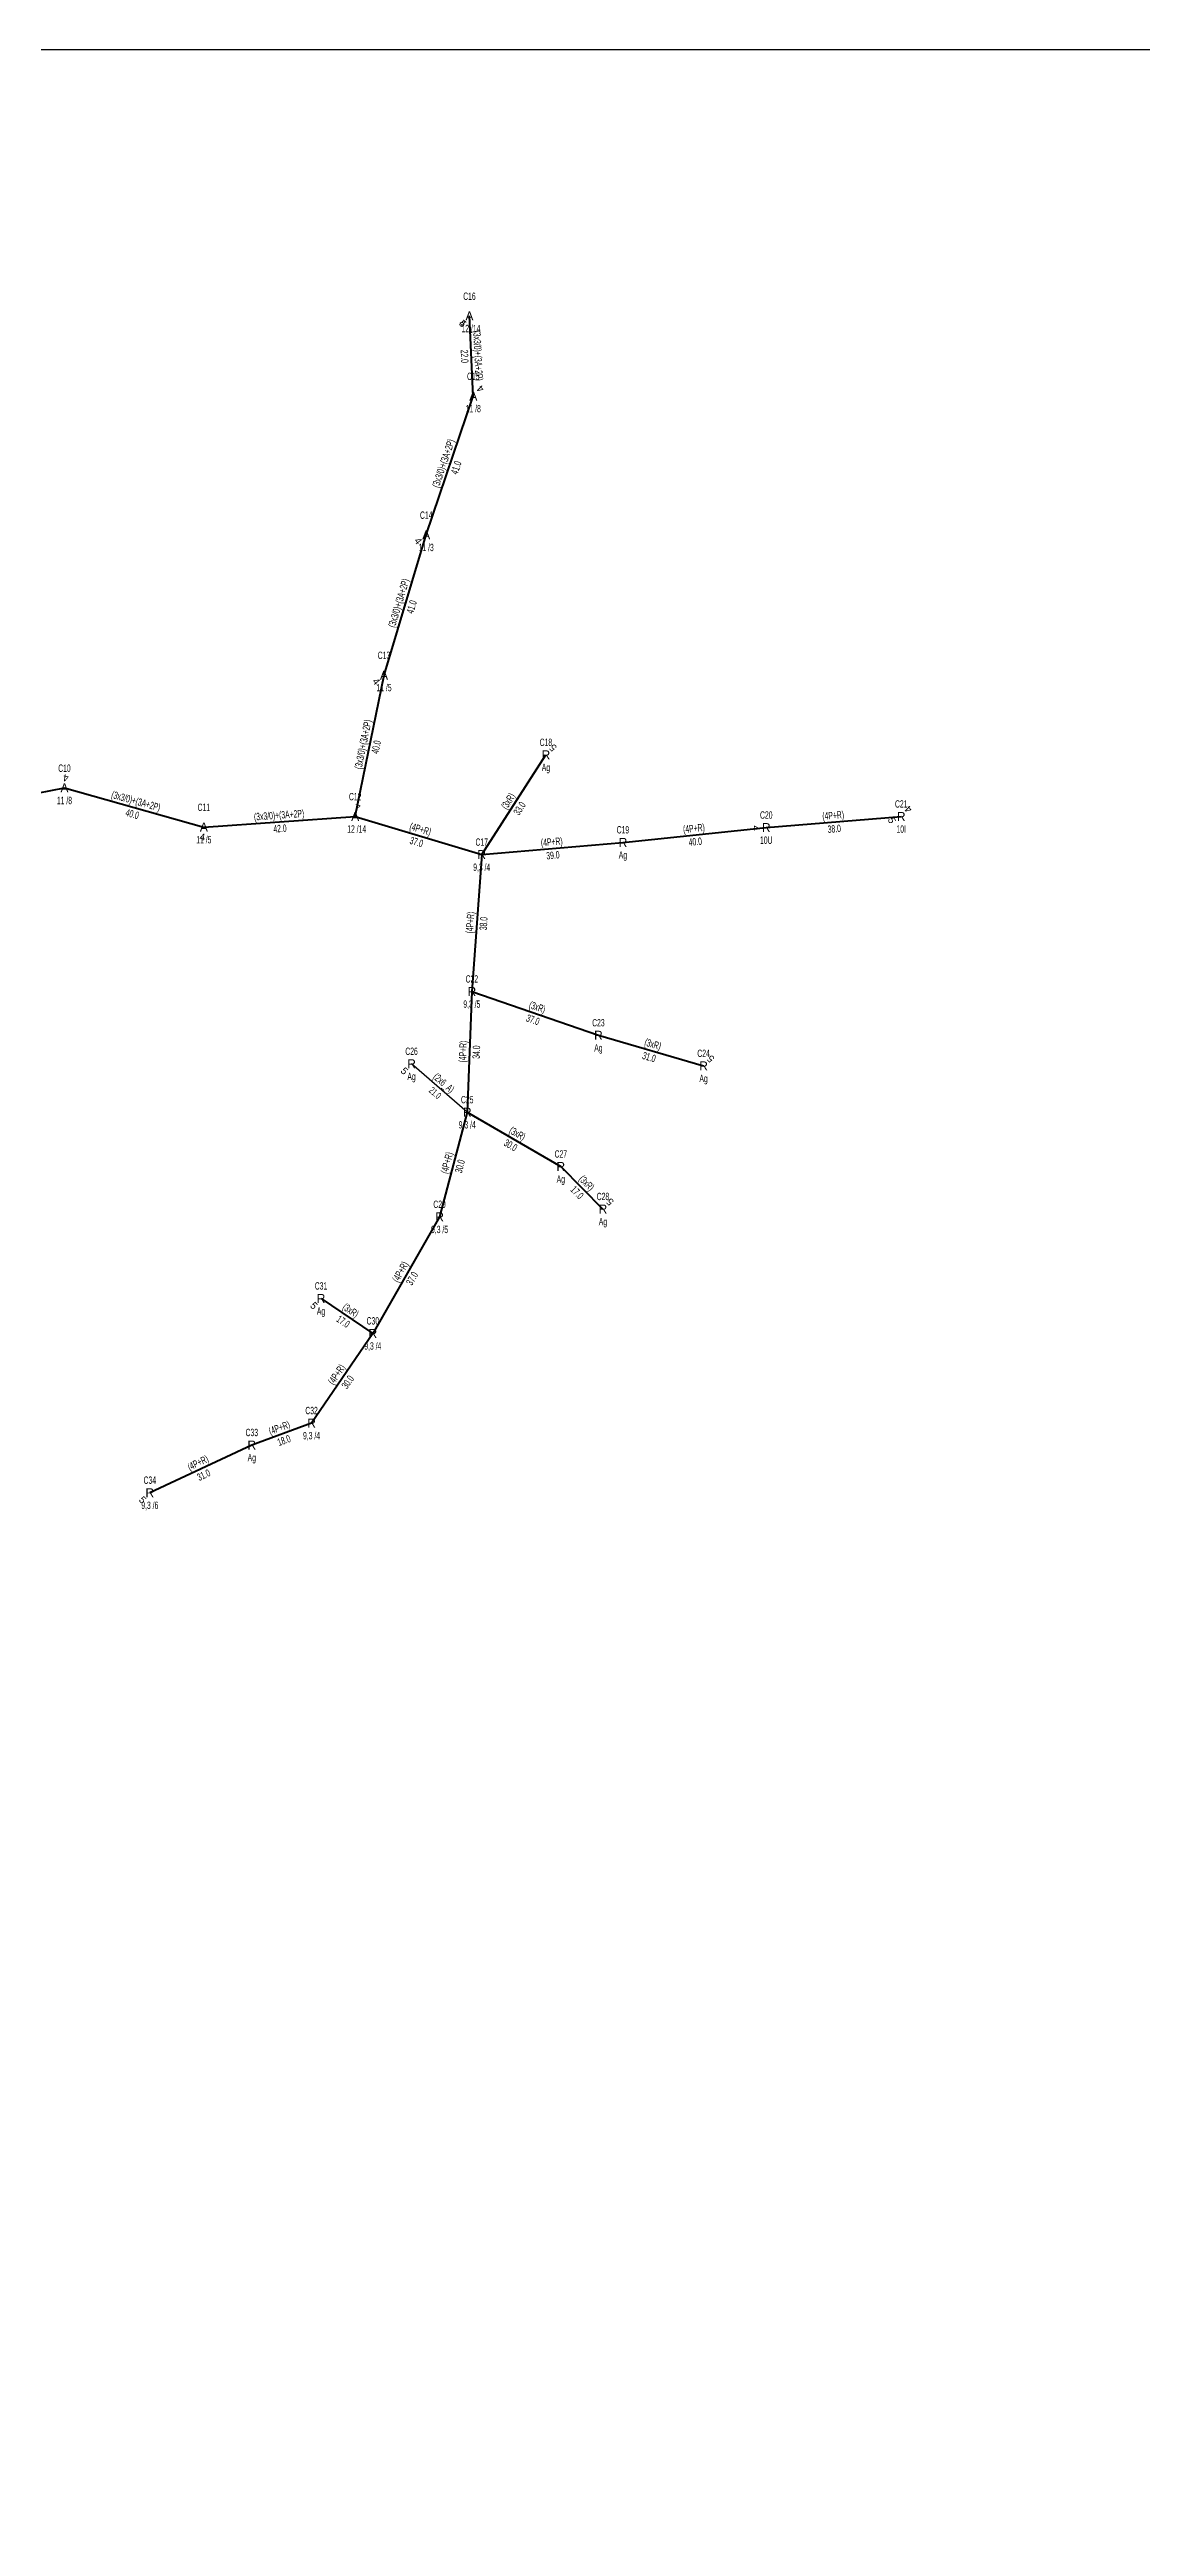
# Model space of a CAD drawing. Header units: millimetres. Extents: x 593538 to 596486, y 4087277 to 4091598.
# Drawn here: x 595218 to 595523, y 4090908 to 4091598 of the extents above; entities that cross this region are included whole.
import ezdxf
from ezdxf.enums import TextEntityAlignment as Align

# ---------------------------------------------------------------- set-up
doc = ezdxf.new("R2010")
doc.units = ezdxf.units.MM
doc.layers.add('ANTET', color=250, linetype='Continuous')
for name, color, linetype, lineweight in [('DIREK_AG_MEVCUT', 120, 'Continuous', 25), ('DIREK_OG_MEVCUT', 16, 'Continuous', 25), ('HAT_ABONE_HAVAI_MEVCUT', 56, 'Continuous', 30), ('HAT_AG_HAVAI_MEVCUT', 126, 'Continuous', 50), ('HAT_OG_HAVAI_MEVCUT', 48, 'Continuous', 70)]:
    doc.layers.add(name, color=color, linetype=linetype, lineweight=lineweight)
doc.styles.add('Direk', font='B_CAD')
doc.styles.get("Standard").update_dxf_attribs({"font": 'Arial'})

msp = doc.modelspace()

# ---------------------------------------------------------------- linework, layer by layer
at = {"layer": 'ANTET', "flags": 128}
msp.add_lwpolyline([(594752.5, 4090517.5), (594752.5, 4091597.5), (595882.5, 4091597.5), (595882.5, 4090517.5), (594752.5, 4090517.5)], close=True, dxfattribs=at)
at = {"layer": 'HAT_ABONE_HAVAI_MEVCUT'}
msp.add_line((595334.83, 4091301.59), (595319.32, 4091315.06), dxfattribs=at)
at = {"layer": 'HAT_AG_HAVAI_MEVCUT'}
for p, q in [((595338.87, 4091373.31), (595356.75, 4091401.09)), ((595303.62, 4091383.96), (595338.87, 4091373.31)), ((595378.2, 4091376.73), (595418.12, 4091380.84)), ((595418.12, 4091380.84), (595455.71, 4091383.93)), ((595338.87, 4091373.31), (595336.12, 4091335.2)), ((595338.87, 4091373.31), (595378.2, 4091376.73)), ((595336.12, 4091335.2), (595334.83, 4091301.59)), ((595336.12, 4091335.2), (595371.37, 4091323.01)), ((595371.37, 4091323.01), (595400.66, 4091314.48)), ((595334.83, 4091301.59), (595327.13, 4091272.45)), ((595334.83, 4091301.59), (595360.9, 4091286.46)), ((595360.9, 4091286.46), (595372.63, 4091274.63)), ((595327.13, 4091272.45), (595308.54, 4091239.99)), ((595294.11, 4091249.72), (595308.54, 4091239.99)), ((595308.54, 4091239.99), (595291.47, 4091215.02)), ((595291.47, 4091215.02), (595274.83, 4091208.91)), ((595274.83, 4091208.91), (595246.42, 4091195.63))]:
    msp.add_line(p, q, dxfattribs=at)
at = {"layer": 'HAT_OG_HAVAI_MEVCUT'}
for p, q in [((595336.52, 4091501.01), (595335.45, 4091523.31)), ((595323.41, 4091462.35), (595336.52, 4091501.01)), ((595311.65, 4091423.32), (595323.41, 4091462.35)), ((595303.62, 4091383.96), (595311.65, 4091423.32)), ((595185.4, 4091384.66), (595222.64, 4091391.89)), ((595222.64, 4091391.89), (595261.47, 4091380.99)), ((595261.47, 4091380.99), (595303.62, 4091383.96))]:
    msp.add_line(p, q, dxfattribs=at)

# ---------------------------------------------------------------- texts
at = {"layer": 'DIREK_AG_MEVCUT', "linetype": 'ByBlock', "width": 0.53}
for s, p in [('C18', (595356.75, 4091404.59)), ('Ag', (595356.75, 4091397.59)), ('C20', (595418.12, 4091384.34)), ('C21', (595455.71, 4091387.43)), ('C17', (595338.87, 4091376.81)), ('10U', (595418.12, 4091377.34)), ('10I', (595455.71, 4091380.43)), ('9,3 /4', (595338.87, 4091369.81)), ('C22', (595336.12, 4091338.7)), ('9,3 /5', (595336.12, 4091331.7)), ('C23', (595371.37, 4091326.51)), ('C26', (595319.32, 4091318.56)), ('Ag', (595371.37, 4091319.51)), ('C24', (595400.66, 4091317.98)), ('Ag', (595319.32, 4091311.56)), ('Ag', (595400.66, 4091310.98)), ('C25', (595334.83, 4091305.09)), ('9,3 /4', (595334.83, 4091298.09)), ('C27', (595360.9, 4091289.96)), ('Ag', (595360.9, 4091282.96)), ('C29', (595327.13, 4091275.95)), ('C28', (595372.63, 4091278.13)), ('9,3 /5', (595327.13, 4091268.95)), ('Ag', (595372.63, 4091271.13)), ('C31', (595294.11, 4091253.22)), ('Ag', (595294.11, 4091246.22)), ('C30', (595308.54, 4091243.49)), ('9,3 /4', (595308.54, 4091236.49)), ('C32', (595291.47, 4091218.52)), ('C33', (595274.83, 4091212.41)), ('9,3 /4', (595291.47, 4091211.52)), ('Ag', (595274.83, 4091205.41)), ('C34', (595246.42, 4091199.13)), ('9,3 /6', (595246.42, 4091192.13))]:
    msp.add_text(s, height=2.05, dxfattribs=at).set_placement(p, align=Align.MIDDLE_CENTER)
at = {"layer": 'DIREK_AG_MEVCUT', "linetype": 'ByBlock', "style": 'Direk'}
for p in [(595356.75, 4091401.09), (595455.71, 4091383.93), (595418.12, 4091380.84), (595338.87, 4091373.31), (595336.12, 4091335.2), (595371.37, 4091323.01), (595319.32, 4091315.06), (595400.66, 4091314.48), (595334.83, 4091301.59), (595360.9, 4091286.46), (595372.63, 4091274.63), (595327.13, 4091272.45), (595294.11, 4091249.72), (595308.54, 4091239.99), (595291.47, 4091215.02), (595274.83, 4091208.91), (595246.42, 4091195.63)]:
    msp.add_text('R', height=2.5, dxfattribs=at).set_placement(p, align=Align.MIDDLE_CENTER)
at = {"layer": 'DIREK_AG_MEVCUT', "color": 32, "style": 'Direk'}
for s, rotation, p in [('5', 495, (595358.73, 4091403.07)), ('4', 495, (595457.69, 4091385.91)), ('4', 272.9404, (595415.32, 4091380.7)), ('5', 292.5, (595453.12, 4091382.86)), ('5', 495, (595402.64, 4091316.46)), ('5', 315, (595317.34, 4091313.08)), ('5', 495, (595374.61, 4091276.61)), ('5', 315, (595292.13, 4091247.74)), ('5', 315, (595244.44, 4091193.66))]:
    msp.add_text(s, height=2, rotation=rotation, dxfattribs=at).set_placement(p, align=Align.MIDDLE_CENTER)
at = {"layer": 'DIREK_AG_MEVCUT', "width": 0.53}
for s, p in [('C19', (595378.2, 4091380.23)), ('Ag', (595378.2, 4091373.23))]:
    msp.add_text(s, height=2.05, dxfattribs=at).set_placement(p, align=Align.MIDDLE_CENTER)
at = {"layer": 'DIREK_AG_MEVCUT', "style": 'Direk'}
msp.add_text('R', height=2.5, dxfattribs=at).set_placement((595378.2, 4091376.73), align=Align.MIDDLE_CENTER)
at = {"layer": 'DIREK_OG_MEVCUT', "linetype": 'ByBlock', "width": 0.53}
for s, p in [('C16', (595335.45, 4091528.81)), ('12 /14', (595335.87, 4091519.81)), ('C15', (595336.52, 4091506.51)), ('11 /8', (595336.52, 4091497.51)), ('C14', (595323.41, 4091467.85)), ('11 /3', (595323.41, 4091458.85)), ('C13', (595311.65, 4091428.82)), ('11 /5', (595311.65, 4091419.82)), ('C10', (595222.64, 4091397.39)), ('11 /8', (595222.64, 4091388.39)), ('C11', (595261.47, 4091386.49)), ('C12', (595303.62, 4091389.46)), ('11 /5', (595261.47, 4091377.49)), ('12 /14', (595304.05, 4091380.46))]:
    msp.add_text(s, height=2.05, dxfattribs=at).set_placement(p, align=Align.MIDDLE_CENTER)
at = {"layer": 'DIREK_OG_MEVCUT', "linetype": 'ByBlock', "style": 'Direk'}
for p in [(595335.45, 4091523.31), (595336.52, 4091501.01), (595323.41, 4091462.35), (595311.65, 4091423.32), (595222.64, 4091391.89), (595303.62, 4091383.96), (595261.47, 4091380.99)]:
    msp.add_text('A', height=2.5, dxfattribs=at).set_placement(p, align=Align.MIDDLE_CENTER)
at = {"layer": 'DIREK_OG_MEVCUT', "color": 32, "style": 'Direk'}
for s, rotation, p in [('5', 318.43821, (595333.59, 4091521.21)), ('4', 316.36957, (595333.52, 4091521.28)), ('4', 495, (595338.5, 4091502.99)), ('4', 306.61653, (595321.17, 4091460.68)), ('4', 309.23399, (595309.49, 4091421.55)), ('4', 532.15955, (595223.03, 4091394.66)), ('4', 525.83374, (595304.31, 4091386.67)), ('4', 352.15955, (595261.08, 4091378.22))]:
    msp.add_text(s, height=2, rotation=rotation, dxfattribs=at).set_placement(p, align=Align.MIDDLE_CENTER)
at = {"layer": 'HAT_ABONE_HAVAI_MEVCUT', "lineweight": 30, "width": 0.53}
msp.add_text('(2x6_A)', height=2.05, rotation=319.01535, dxfattribs=at).set_placement((595327.64, 4091308.97), align=Align.CENTER)
msp.add_text('21.0', height=1.9, rotation=319.01535, dxfattribs=at).set_placement((595326.52, 4091307.68), align=Align.TOP_CENTER)
at = {"layer": 'HAT_AG_HAVAI_MEVCUT', "lineweight": 30, "width": 0.53}
for s, rotation, p in [('(3xR)', 57.23643, (595347.1, 4091387.66)), ('(4P+R)', 4.69938, (595436.84, 4091383.23)), ('(4P+R)', 343.19951, (595321.49, 4091379.45)), ('(4P+R)', 4.96506, (595358.46, 4091375.87)), ('(4P+R)', 5.88079, (595398.07, 4091379.63)), ('(4P+R)', 445.87452, (595336.65, 4091354.32)), ('(3xR)', 340.92453, (595354.03, 4091329.91)), ('(4P+R)', 447.8014, (595334.63, 4091318.43)), ('(3xR)', 343.75437, (595386.25, 4091319.56)), ('(3xR)', 329.87752, (595348.29, 4091294.76)), ('(4P+R)', 435.18828, (595330.16, 4091287.24)), ('(3xR)', 314.76422, (595367.37, 4091281.15)), ('(4P+R)', 420.20155, (595317.1, 4091256.64)), ('(3xR)', 326.00306, (595301.8, 4091245.56)), ('(4P+R)', 415.6394, (595299.3, 4091227.99)), ('(4P+R)', 380.14519, (595282.85, 4091212.76)), ('(4P+R)', 385.05446, (595260.26, 4091203.04))]:
    msp.add_text(s, height=2.05, rotation=rotation, dxfattribs=at).set_placement(p, align=Align.CENTER)
for s, rotation, p in [('33.0', 57.23643, (595348.53, 4091386.74)), ('37.0', 343.19951, (595321, 4091377.82)), ('40.0', 5.88079, (595398.25, 4091377.94)), ('38.0', 4.69938, (595436.98, 4091381.54)), ('39.0', 4.96506, (595358.61, 4091374.17)), ('38.0', 445.87452, (595338.35, 4091354.19)), ('37.0', 340.92453, (595353.47, 4091328.3)), ('34.0', 447.8014, (595336.33, 4091318.36)), ('31.0', 343.75437, (595385.78, 4091317.93)), ('30.0', 435.18828, (595331.8, 4091286.8)), ('30.0', 329.87752, (595347.44, 4091293.29)), ('17.0', 314.76422, (595366.16, 4091279.95)), ('37.0', 420.20155, (595318.57, 4091255.8)), ('17.0', 326.00306, (595300.85, 4091244.15)), ('30.0', 415.6394, (595300.71, 4091227.03)), ('18.0', 380.14519, (595283.44, 4091211.17)), ('31.0', 385.05446, (595260.98, 4091201.5))]:
    msp.add_text(s, height=2.05, rotation=rotation, dxfattribs=at).set_placement(p, align=Align.TOP_CENTER)
at = {"layer": 'HAT_OG_HAVAI_MEVCUT', "lineweight": 30, "width": 0.53}
for rotation, p in [(272.73913, (595336.83, 4091512.2)), (71.27552, (595329.16, 4091481.95)), (73.23305, (595316.72, 4091443.08)), (78.46797, (595306.81, 4091403.81)), (344.31909, (595242.28, 4091387.26)), (4.02359, (595282.49, 4091383.32))]:
    msp.add_text('(3x3/0)+(3A+2P)', height=2.05, rotation=rotation, dxfattribs=at).set_placement(p, align=Align.CENTER)
for s, rotation, p in [('22.0', 272.73913, (595335.13, 4091512.12)), ('41.0', 71.27552, (595330.77, 4091481.4)), ('41.0', 73.23305, (595318.35, 4091442.59)), ('40.0', 78.46797, (595308.47, 4091403.47)), ('40.0', 344.31909, (595241.83, 4091385.62)), ('42.0', 4.02359, (595282.6, 4091381.62))]:
    msp.add_text(s, height=2.05, rotation=rotation, dxfattribs=at).set_placement(p, align=Align.TOP_CENTER)

doc.saveas('drawing.dxf')
